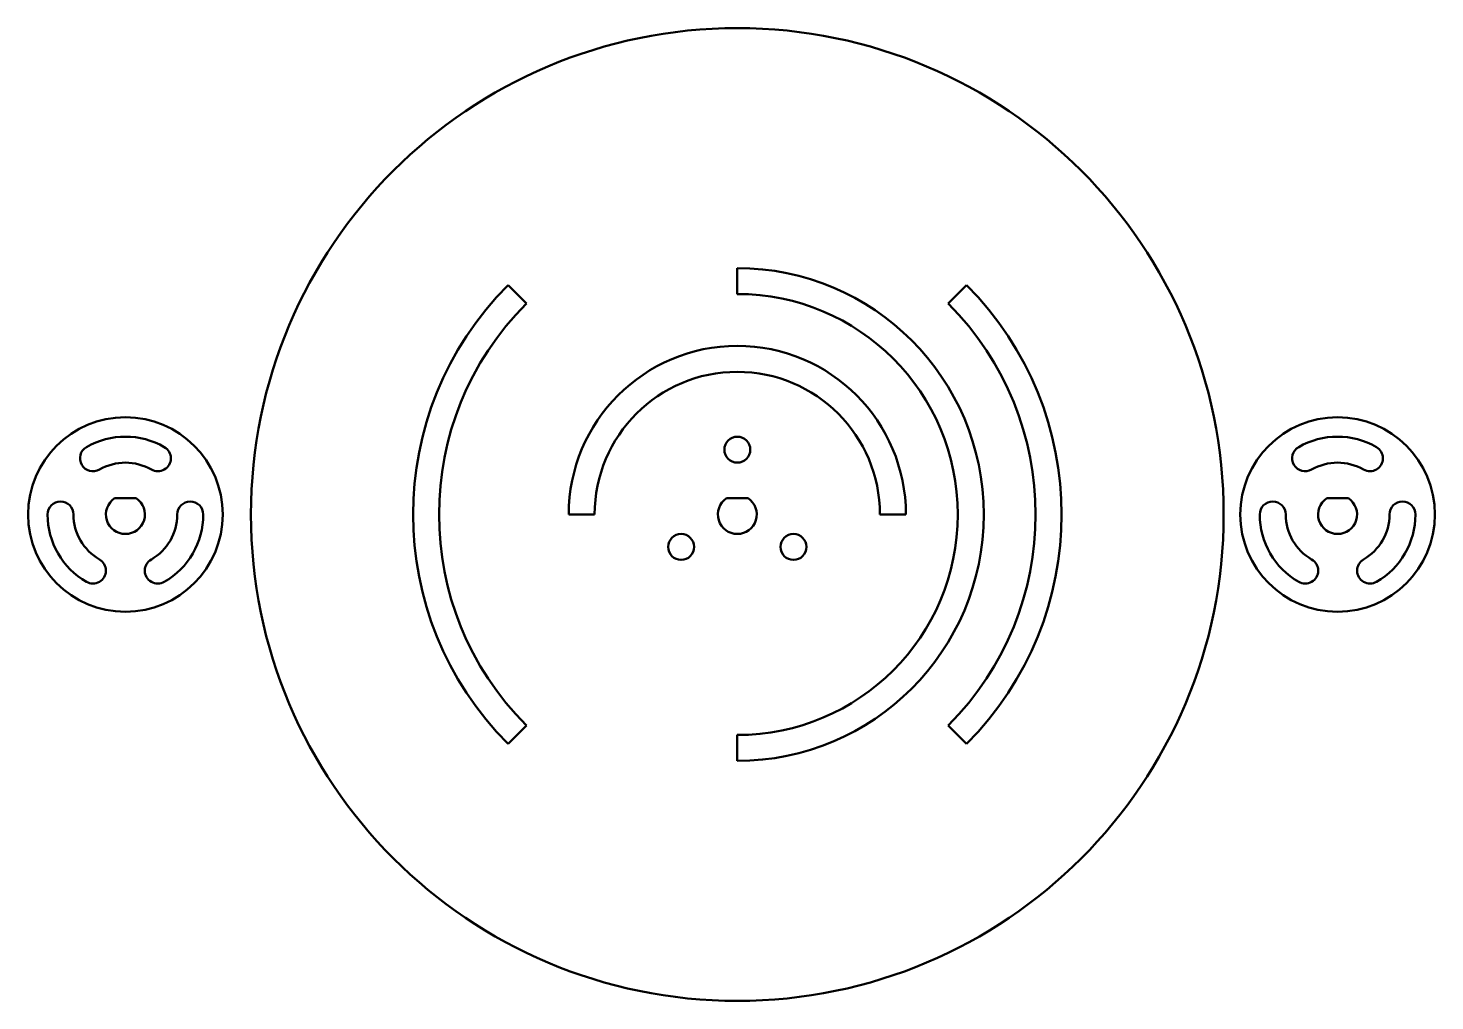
# Model space of a CAD drawing. Header units: millimetres. Extents: x 36 to 253, y 125 to 275.
import ezdxf

# ---------------------------------------------------------------- set-up
doc = ezdxf.new("R2010")
doc.units = ezdxf.units.MM
doc.header["$LTSCALE"] = 0.75
doc.layers.add('Visible', color=7, linetype='Continuous', lineweight=50)

msp = doc.modelspace()

# ---------------------------------------------------------------- linework, layer by layer
at = {"layer": 'Visible'}
for p, q in [((145.17433, 234.247109), (145.17433, 238.247109)), ((109.818991, 235.602448), (112.647418, 232.774021)), ((177.701242, 232.774021), (180.529669, 235.602448)), ((49.156017, 202.747109), (52.472642, 202.747109)), ((143.516017, 202.747109), (146.832642, 202.747109)), ((236.085017, 202.747109), (239.401642, 202.747109)), ((123.17433, 200.247109), (119.17433, 200.247109)), ((171.17433, 200.247109), (167.17433, 200.247109)), ((112.647418, 167.720197), (109.818991, 164.89177)), ((180.529669, 164.89177), (177.701242, 167.720197)), ((145.17433, 162.247109), (145.17433, 166.247109))]:
    msp.add_line(p, q, dxfattribs=at)
for centre, radius in [((145.17433, 200.247109), 75), ((50.81433, 200.247109), 15), ((237.74333, 200.247109), 15)]:
    msp.add_circle(centre, radius, dxfattribs=at)
at = {"layer": 'Visible', "extrusion": (0, 0, -1)}
for centre in [(-145.17433, 210.247109), (-136.514076, 195.247109), (-153.834584, 195.247109)]:
    msp.add_circle(centre, 2, dxfattribs=at)
for centre, radius, start, end in [((-145.17433, 200.247109), 38, 90, 270), ((-145.17433, 200.247109), 50, 315, 45), ((-145.17433, 200.247109), 50, 135, 225), ((-145.17433, 200.247109), 26, 0, 180), ((-50.81433, 200.247109), 12, 60, 120), ((-237.74333, 200.247109), 12, 60, 120), ((-45.81433, 208.907363), 2, 240, 60), ((-55.81433, 208.907363), 2, 120, 300), ((-232.74333, 208.907363), 2, 240, 60), ((-242.74333, 208.907363), 2, 120, 300), ((-40.81433, 200.247109), 2, 0, 180), ((-50.81433, 200.247109), 3, 123.55731, 56.44269), ((-60.81433, 200.247109), 2, 0, 180), ((-145.17433, 200.247109), 3, 123.55731, 56.44269), ((-227.74333, 200.247109), 2, 0, 180), ((-237.74333, 200.247109), 3, 123.55731, 56.44269), ((-247.74333, 200.247109), 2, 0, 180), ((-50.81433, 200.247109), 12, 300, 0), ((-50.81433, 200.247109), 12, 180, 239.999837), ((-237.74333, 200.247109), 12, 300, 0), ((-237.74333, 200.247109), 12, 180, 239.999837), ((-45.81433, 191.586855), 2, 119.999559, 300), ((-55.81433, 191.586855), 2, 239.999024, 60), ((-232.74333, 191.586855), 2, 119.999559, 300), ((-242.74333, 191.586855), 2, 239.999024, 60)]:
    msp.add_arc(centre, radius, start, end, dxfattribs=at)
at = {"layer": 'Visible'}
for centre, radius, start, end in [((145.17433, 200.247109), 46, 135, 225), ((145.17433, 200.247109), 34, 270, 90), ((145.17433, 200.247109), 46, 315, 45), ((145.17433, 200.247109), 22, 0, 180), ((50.81433, 200.247109), 8, 60, 120), ((237.74333, 200.247109), 8, 60, 120), ((50.81433, 200.247109), 8, 180, 239.99989), ((50.81433, 200.247109), 8, 300, 0), ((237.74333, 200.247109), 8, 180, 239.99989), ((237.74333, 200.247109), 8, 300, 0)]:
    msp.add_arc(centre, radius, start, end, dxfattribs=at)

doc.saveas('drawing.dxf')
